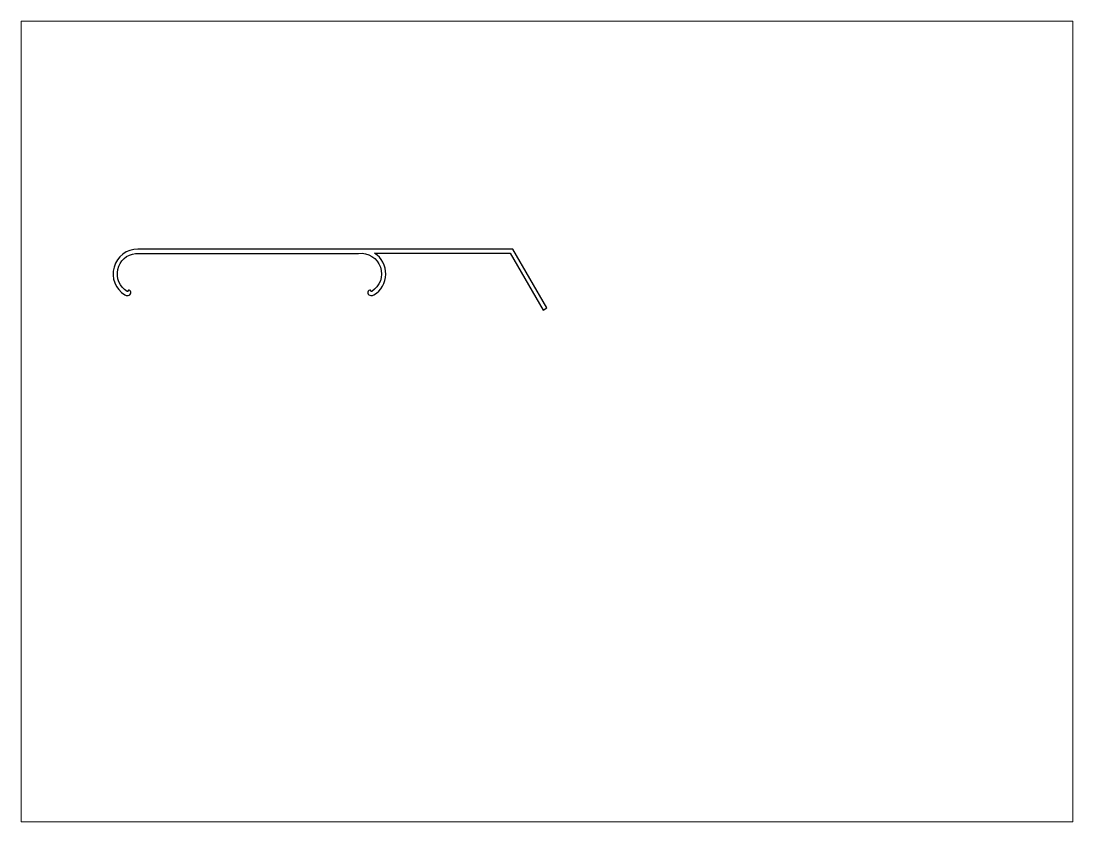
# Paper-space layout 'Layout1' of a CAD drawing. Extents: x 27 to 240, y 20 to 183.
# The model-space entities are those that its viewports show. They can reach past a viewport. Long polylines and large blocks are cut down to what shows.
import ezdxf

# ---------------------------------------------------------------- set-up
doc = ezdxf.new("R2010")
doc.units = 0
doc.header["$LTSCALE"] = 15
doc.layers.get('0').update_dxf_attribs({"linetype": 'CONTINUOUS'})

msp = doc.modelspace()

# ---------------------------------------------------------------- linework, layer by layer
at = {"color": 0, "linetype": 'CONTINUOUS', "ltscale": 0.05}
msp.add_lwpolyline([(126.23, 178.03, -0.421233), (125.95, 178.1), (125.76, 178.43, 0.359518), (125.52, 178.52, 0.845831), (125.85, 176.57), (126.54, 176.57, 0.138701), (127.06, 176.72, 0.548841), (127.3, 192.07), (177.04, 192.06), (189.09, 171.17), (190.48, 171.97), (178.02, 193.56), (40.5, 193.58, 0.75649), (35.73, 176.73, 0.138701), (36.25, 176.58), (36.95, 176.58, 0.845831), (37.27, 178.53, 0.359518), (37.03, 178.44), (36.84, 178.11, -0.421233), (36.57, 178.04, -0.713557), (39.63, 191.98), (121.43, 191.97, -0.804167)], format="xyb", close=True, dxfattribs=at)

psp = doc.layouts.get("Layout1")

# ---------------------------------------------------------------- viewports
at = {"layer": '0', "color": 0, "linetype": 'BYBLOCK', "ltscale": 0.05}
psp.add_viewport(center=(133.35, 101.6), size=(213.36, 162.56), view_center_point=(190.51, 130.3), view_height=293.8955, dxfattribs=at)

doc.saveas('drawing.dxf')
